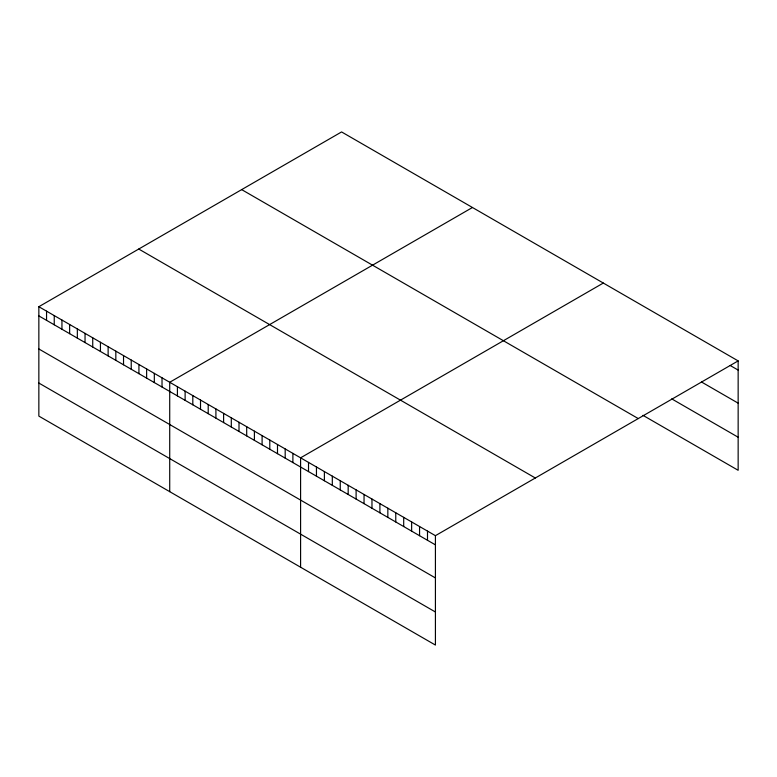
<?xml version="1.0" encoding="UTF-8"?>
<svg xmlns="http://www.w3.org/2000/svg" width="777" height="777" viewBox="0 0 777 777"><rect width="100%" height="100%" fill="white"/><g stroke="black" fill="none" stroke-linecap="round" stroke-linejoin="round"><path stroke-width="1.17" d="M38.85 306.711L435.421 535.674L435.421 645.065L38.85 416.103L38.85 306.711L341.579 131.935L738.15 360.897L738.15 470.289L642.967 415.336M472.445 207.498L169.716 382.274L169.716 491.656M603.311 283.051L300.592 457.828L300.592 567.22M435.421 535.674L738.15 360.897M730.215 365.511L738.15 370.085M701.466 381.973L738.15 403.156M671.726 398.873L738.15 437.218M241.676 189.617L638.247 418.57M138.753 249.038L535.324 478.001M38.85 315.899L435.421 544.862M38.85 348.97L435.421 577.933M38.85 383.042L435.421 611.994M427.496 531.099L427.496 540.287M419.561 526.515L419.561 535.703M411.635 521.94L411.635 531.128M403.7 517.356L403.7 526.544M395.765 512.781L395.765 521.969M387.84 508.197L387.84 517.385M379.904 503.622L379.904 512.81M371.969 499.038L371.969 508.226M364.044 494.463L364.044 503.651M356.109 489.879L356.109 499.077M348.174 485.304L348.174 494.493M340.248 480.72L340.248 489.918M332.313 476.146L332.313 485.334M324.388 471.561L324.388 480.759M316.453 466.987L316.453 476.175M308.518 462.402L308.518 471.6M292.89 453.38L292.89 462.577M285.188 448.941L285.188 458.129M277.496 444.493L277.496 453.681M269.794 440.054L269.794 449.242M262.102 435.606L262.102 444.794M254.4 431.157L254.4 440.355M246.697 426.719L246.697 435.907M239.005 422.27L239.005 431.458M231.303 417.832L231.303 427.02M223.611 413.383L223.611 422.571M215.909 408.935L215.909 418.123M208.207 404.496L208.207 413.685M200.515 400.048L200.515 409.236M192.813 395.6L192.813 404.798M185.12 391.161L185.12 400.349M177.418 386.713L177.418 395.901M162.024 377.826L162.024 387.014M154.322 373.378L154.322 382.575M146.63 368.939L146.63 378.127M138.928 364.491L138.928 373.679M131.226 360.052L131.226 369.24M123.533 355.604L123.533 364.792M115.831 351.155L115.831 360.353M108.129 346.717L108.129 355.905M100.437 342.268L100.437 351.457M92.735 337.83L92.735 347.018M85.043 333.382L85.043 342.57M77.341 328.933L77.341 338.131M69.639 324.495L69.639 333.683M61.946 320.046L61.946 329.234M54.244 315.608L54.244 324.796M46.552 311.159L46.552 320.347"/></g></svg>
